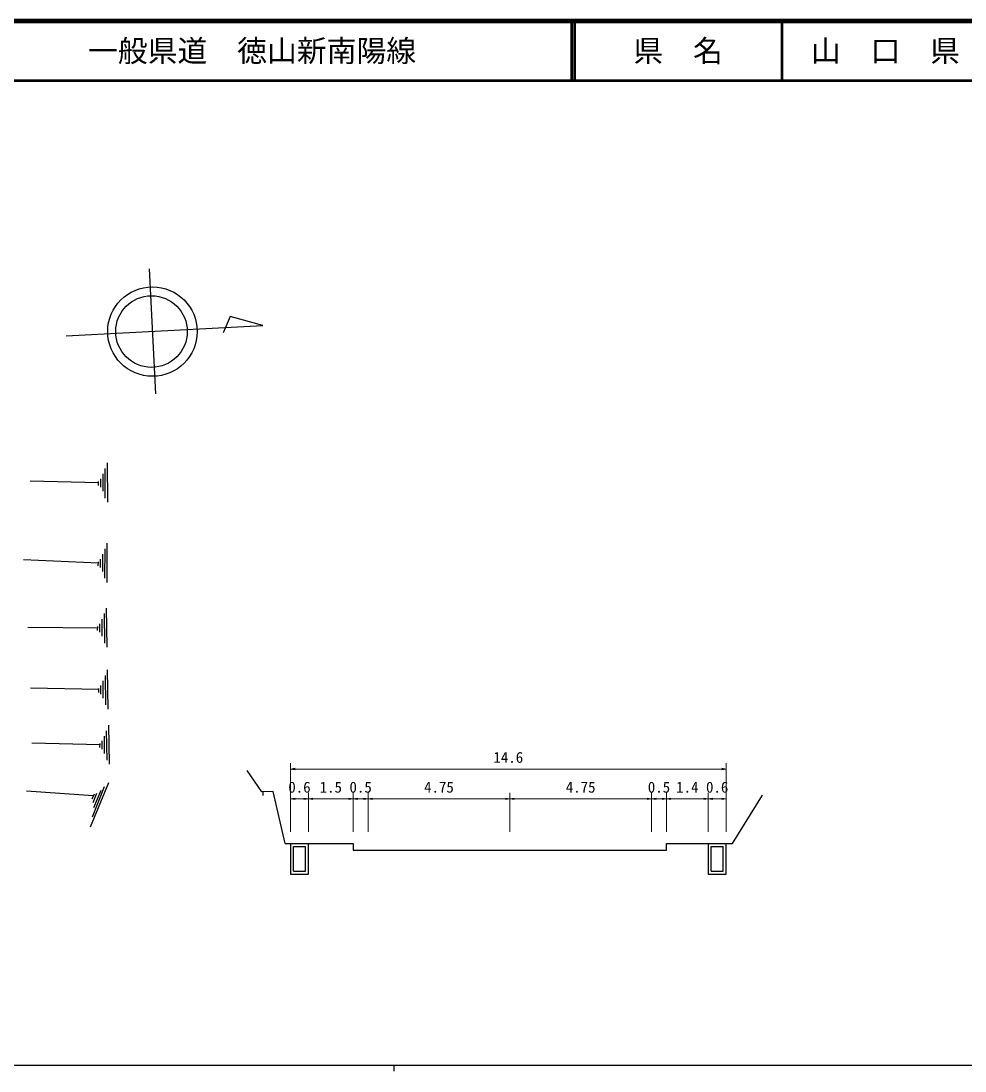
# Model space of a CAD drawing. Units: millimetres at full size, sheet at 1:1000, with parts at other scales. Extents: x 40000 to 680000, y 20000 to 380000.
# Drawn here: x 205510 to 363711, y 204000 to 380000 of the extents above; entities that cross this region are included whole.
import ezdxf
from ezdxf.enums import TextEntityAlignment as Align

# ---------------------------------------------------------------- set-up
doc = ezdxf.new("R2010")
doc.units = ezdxf.units.MM
doc.header["$LTSCALE"] = 1000
for name, color, linetype, lineweight in [('M-BGD', 7, 'Continuous', 25), ('M-BMK-SRVR', 3, 'Continuous', 25), ('M-STR-HTXT', 7, 'Continuous', 13), ('M-TTL', 2, 'Continuous', 140), ('M-TTL-BAND', 7, 'Continuous', 25), ('M-TTL-LINE', 7, 'Continuous', 50)]:
    doc.layers.add(name, color=color, linetype=linetype, lineweight=lineweight)
doc.layers.add('M-TTL-TXT', color=7, linetype='Continuous')
doc.styles.add('ＭＳ ゴシック', font='')
doc.styles.get('ＭＳ ゴシック').set_extended_font_data('MS Gothic')

# ---------------------------------------------------------------- blocks, each defined once
blk = doc.blocks.new('open_arrow')
at = {"color": 0, "linetype": 'Continuous', "lineweight": -2}
blk.add_lwpolyline([(7.5, 1.25), (0, 0), (7.5, -1.25)], dxfattribs=at)

msp = doc.modelspace()

# ---------------------------------------------------------------- linework, layer by layer
at = {"layer": 'M-BGD'}
for p, q in [((219615, 300026), (219632, 304989)), ((220084, 299365), (219994, 305924)), ((218519, 302613), (207065, 302874)), ((218508, 302146), (218523, 302823)), ((218881, 301866), (218874, 303282)), ((219255, 301189), (219255, 304083)), ((219956, 285868), (219956, 292455)), ((219217, 287721), (219216, 290615)), ((219587, 286629), (219594, 291520)), ((218480, 289145), (205941, 289699)), ((218469, 288678), (218485, 289355)), ((218843, 288398), (218835, 289814)), ((219543, 275733), (219482, 280663)), ((219935, 275039), (219844, 281598)), ((218368, 278230), (206641, 278330)), ((218358, 277821), (218374, 278497)), ((218732, 277541), (218724, 278956)), ((219105, 276863), (219105, 279758)), ((220117, 264677), (220026, 271236)), ((219287, 266502), (219287, 269396)), ((219725, 265371), (219664, 270302)), ((218551, 267926), (207097, 268186)), ((218540, 267459), (218556, 268136)), ((218914, 267179), (218906, 268595)), ((219926, 256114), (219866, 261045)), ((220318, 255420), (220228, 261979)), ((218752, 258669), (207299, 258929)), ((218742, 258202), (218757, 258879)), ((219115, 257922), (219107, 259338)), ((219489, 257245), (219489, 260139)), ((220184, 252282), (217108, 244847)), ((217628, 250116), (206435, 250900)), ((217753, 250417), (217398, 249562)), ((219473, 251627), (217417, 246566)), ((218157, 250542), (217532, 248938)), ((218877, 251002), (217648, 248093)), ((246064, 250810), (246064, 250154)), ((324760, 242108), (329793, 250244)), ((251184, 241608), (253184, 241608)), ((251184, 237491), (251184, 241608)), ((253184, 237491), (253184, 241608)), ((321184, 241608), (323184, 241608)), ((321184, 237491), (321184, 241608)), ((323184, 237491), (323184, 241608)), ((251184, 237491), (253184, 237491)), ((321184, 237491), (323184, 237491))]:
    msp.add_line(p, q, dxfattribs=at)
for points in [[(249787, 242108), (247753, 250827), (245896, 250808), (243433, 254346)], [(249787, 242108), (261184, 242108), (261184, 241042), (313684, 241042), (313684, 242108), (324760, 242108)], [(250684, 242108), (250684, 236991), (253684, 236991), (253684, 242108)], [(320684, 242108), (320684, 236991), (323684, 236991), (323684, 242108)]]:
    msp.add_lwpolyline(points, dxfattribs=at)
at = {"layer": 'M-BMK-SRVR'}
for p, q in [((227000, 338472), (228078, 317499)), ((240587, 330464), (239380, 327717)), ((246044, 328936), (240587, 330464)), ((213058, 327242), (246044, 328936))]:
    msp.add_line(p, q, dxfattribs=at)
for centre, radius in [((227541, 327943), 7500), ((227383, 327944), 6000)]:
    msp.add_circle(centre, radius, dxfattribs=at)
at = {"layer": 'M-STR-HTXT'}
for p, q in [((250684, 244108), (250684, 255608)), ((323684, 244108), (323684, 255608)), ((250684, 254608), (323684, 254608)), ((250684, 244108), (250684, 250608)), ((253684, 244108), (253684, 250608)), ((253684, 244108), (253684, 250608)), ((261184, 244108), (261184, 250608)), ((261184, 244108), (261184, 250608)), ((263684, 244108), (263684, 250608)), ((263684, 244108), (263684, 250608)), ((287434, 244108), (287434, 250608)), ((287434, 244108), (287434, 250608)), ((311184, 244108), (311184, 250608)), ((311184, 244108), (311184, 250608)), ((313684, 244108), (313684, 250608)), ((313684, 244108), (313684, 250608)), ((320684, 244108), (320684, 250608)), ((320684, 244108), (320684, 250608)), ((323684, 244108), (323684, 250608)), ((250684, 249608), (253684, 249608)), ((253684, 249608), (261184, 249608)), ((261184, 249608), (263684, 249608)), ((263684, 249608), (287434, 249608)), ((287434, 249608), (311184, 249608)), ((311184, 249608), (313684, 249608)), ((313684, 249608), (320684, 249608)), ((320684, 249608), (323684, 249608))]:
    msp.add_line(p, q, dxfattribs=at)
at = {"layer": 'M-TTL'}
msp.add_line((680000, 380000), (40000, 380000), dxfattribs=at)
at = {"layer": 'M-TTL-BAND'}
for p, q in [((40000, 205000), (579000, 205000)), ((268000, 205000), (268000, 204000))]:
    msp.add_line(p, q, dxfattribs=at)
at = {"layer": 'M-TTL-LINE'}
for p, q in [((297750, 380000), (297750, 370000)), ((298250, 380000), (298250, 370000)), ((333000, 380000), (333000, 370000)), ((40000, 370000), (680000, 370000))]:
    msp.add_line(p, q, dxfattribs=at)

# ---------------------------------------------------------------- block references
at = {"layer": 'M-STR-HTXT', "xscale": 100, "yscale": 100}
for p in [(250684, 254608), (250684, 249608), (253684, 249608), (261184, 249608), (263684, 249608), (287434, 249608), (311184, 249608), (313684, 249608), (320684, 249608)]:
    msp.add_blockref('open_arrow', p, dxfattribs=at)
at = {"layer": 'M-STR-HTXT', "xscale": 100, "yscale": 100, "rotation": 180}
for p in [(323684, 254608), (253684, 249608), (261184, 249608), (263684, 249608), (287434, 249608), (311184, 249608), (313684, 249608), (320684, 249608), (323684, 249608)]:
    msp.add_blockref('open_arrow', p, dxfattribs=at)

# ---------------------------------------------------------------- texts
at = {"layer": 'M-STR-HTXT', "style": 'ＭＳ ゴシック'}
for s, p in [('14.6', (284684, 255108)), ('0.6', (250309, 250108)), ('1.5', (255559, 250108)), ('0.5', (260559, 250108)), ('4.75', (273059, 250108)), ('4.75', (296809, 250108)), ('0.5', (310559, 250108)), ('1.4', (315309, 250108)), ('0.6', (320309, 250108))]:
    msp.add_text(s, height=1833, dxfattribs=at).set_placement(p, align=Align.BOTTOM_LEFT)
at = {"layer": 'M-TTL-TXT', "style": 'ＭＳ ゴシック'}
msp.add_text('一般県道\u3000徳山新南陽線', height=3666, dxfattribs=at).set_placement((216734, 375000), align=Align.MIDDLE_LEFT)
for s, p in [('県\u3000名', (315625, 375000)), ('山\u3000口\u3000県', (350375, 375000))]:
    msp.add_text(s, height=3666, dxfattribs=at).set_placement(p, align=Align.MIDDLE_CENTER)

doc.saveas('drawing.dxf')
